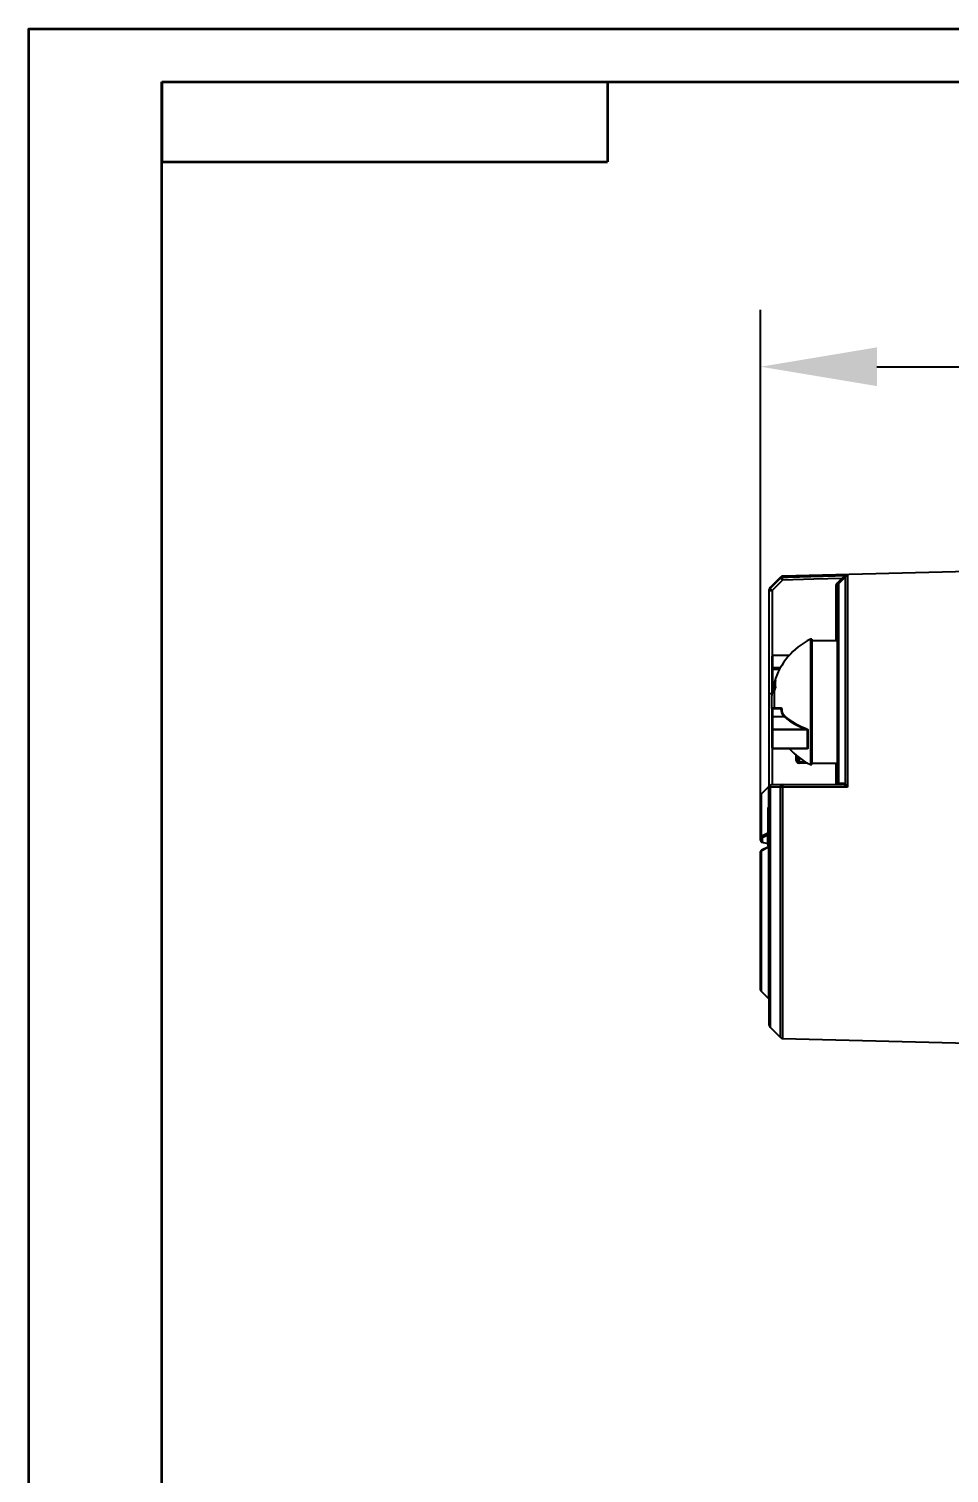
# Model space of a CAD drawing. Header units: millimetres. Extents: x 2749 to 2906, y 1537 to 1648.
# Drawn here: x 2748.7 to 2781, y 1597.2 to 1647.9 of the extents above; entities that cross this region are included whole.
import ezdxf

# ---------------------------------------------------------------- set-up
doc = ezdxf.new("R2010")
doc.units = ezdxf.units.MM
doc.layers.add('C00-00-00', color=7, linetype='Continuous')
doc.layers.add('标注层', color=4, linetype='Continuous', lineweight=25)
doc.styles.get("Standard").update_dxf_attribs({"font": 'arial.ttf'})
doc.dimstyles.new('ISO-25', dxfattribs={"dimtxt": 2.5, "dimasz": 2.5, "dimexe": 1.25, "dimexo": 0.625, "dimtad": 1, "dimtxsty": 'Standard', "dimcen": 2.5, "dimadec": 0, "dimazin": 0, "dimtfac": 1, "dimtmove": 0, "dimatfit": 3, "dimfxl": 0, "dimarcsym": 0})

# ---------------------------------------------------------------- blocks, each defined once
blk = doc.blocks.new('*D11')
at = {"layer": 'Defpoints', "color": 0, "transparency": 16777216}
for p in [(2804.293, 1636.02), (2804.293, 1621.415), (2774.393, 1620.984)]:
    blk.add_point(p, dxfattribs=at)
at = {"layer": '标注层', "color": 0, "lineweight": -2, "transparency": 16777216}
for p, q in [((2774.393, 1620.984), (2774.393, 1638.02)), ((2804.293, 1621.415), (2804.293, 1638.02)), ((2778.473, 1636.02), (2800.213, 1636.02))]:
    blk.add_line(p, q, dxfattribs=at)
at = {"layer": '标注层', "color": 0, "transparency": 16777216}
for points in [[(2778.473, 1636.7), (2778.473, 1635.34), (2774.393, 1636.02)], [(2800.213, 1636.7), (2800.213, 1635.34), (2804.293, 1636.02)]]:
    blk.add_solid(points, dxfattribs=at)
at = {"layer": '标注层', "color": 0, "transparency": 16777216, "insert": (2789.343, 1639.332), "char_height": 3.5, "attachment_point": 5}
blk.add_mtext('300', dxfattribs=at)

msp = doc.modelspace()

# ---------------------------------------------------------------- linework, layer by layer
at = {"color": 7, "linetype": 'Continuous', "lineweight": 25}
for p, q in [((2783.5959, 1628.8838), (2775.1574, 1628.6629)), ((2775.0893, 1628.6336), (2774.7226, 1628.2668)), ((2775.0893, 1628.6027), (2775.0893, 1628.6336)), ((2775.16, 1628.5322), (2775.0893, 1628.6027)), ((2775.1574, 1628.6629), (2775.1574, 1628.6318)), ((2775.16, 1628.5322), (2775.1574, 1628.6318)), ((2777.0933, 1628.3258), (2777.0433, 1628.3258)), ((2777.0433, 1626.4043), (2777.0433, 1628.3258)), ((2777.0872, 1628.4325), (2777.2408, 1628.5869)), ((2777.1226, 1628.3973), (2777.0872, 1628.4325)), ((2777.0933, 1621.4043), (2777.0933, 1628.3258)), ((2777.1226, 1628.3973), (2777.1226, 1621.4005)), ((2777.2762, 1628.5518), (2777.2408, 1628.5869)), ((2777.3731, 1621.3638), (2777.3731, 1628.6531)), ((2777.4412, 1628.6919), (2777.4412, 1621.263)), ((2774.6933, 1628.164), (2774.6933, 1628.1961)), ((2774.6933, 1628.164), (2774.7933, 1628.164)), ((2774.6933, 1624.5543), (2774.6933, 1628.164)), ((2774.7226, 1628.2668), (2774.7226, 1628.2344)), ((2774.7933, 1628.164), (2774.7226, 1628.2344)), ((2774.7933, 1628.164), (2774.7933, 1625.866)), ((2776.1933, 1626.4543), (2776.1433, 1626.4543)), ((2776.1433, 1626.4543), (2776.1433, 1625.983)), ((2776.1933, 1626.4543), (2776.1933, 1625.983)), ((2777.0933, 1626.4043), (2776.1933, 1626.4043)), ((2774.7933, 1625.4345), (2774.7933, 1625.866)), ((2775.3939, 1625.886), (2774.8133, 1625.886)), ((2774.8133, 1625.8817), (2774.8133, 1625.886)), ((2774.8133, 1625.8817), (2774.8133, 1625.4502)), ((2775.3901, 1625.8817), (2774.8133, 1625.8817)), ((2776.1433, 1625.983), (2776.1433, 1622.0543)), ((2776.1933, 1625.983), (2776.1933, 1622.0543)), ((2774.7933, 1625.39), (2774.7933, 1625.4345)), ((2774.7933, 1624.5829), (2774.7933, 1625.39)), ((2774.8133, 1625.4502), (2774.8133, 1625.41)), ((2775.0832, 1625.4502), (2774.8133, 1625.4502)), ((2775.0611, 1625.41), (2774.8133, 1625.41)), ((2774.8133, 1625.3929), (2774.8133, 1625.41)), ((2774.8133, 1625.3929), (2774.8133, 1624.7067)), ((2775.0521, 1625.3929), (2774.8133, 1625.3929)), ((2774.8736, 1624.9543), (2774.8733, 1624.9543)), ((2774.8733, 1624.0307), (2774.8733, 1624.9543)), ((2774.8736, 1624.9051), (2774.8736, 1624.9543)), ((2774.8736, 1624.9051), (2774.906, 1624.9051)), ((2774.6933, 1621.2543), (2774.6933, 1624.5543)), ((2774.6933, 1624.5543), (2774.7896, 1624.5543)), ((2774.8736, 1624.0307), (2774.8736, 1624.6577)), ((2774.7933, 1623.7106), (2774.7933, 1624.0107)), ((2775.0876, 1624.0307), (2774.8133, 1624.0307)), ((2774.8133, 1624.0076), (2774.8133, 1624.0307)), ((2774.8133, 1624.0076), (2774.8133, 1623.7263)), ((2775.1158, 1624.0076), (2774.8133, 1624.0076)), ((2775.0478, 1624.0307), (2775.1029, 1624.0522)), ((2775.0876, 1624.0304), (2775.0856, 1624.0306)), ((2774.7933, 1623.2791), (2774.7933, 1623.7106)), ((2774.7933, 1622.6427), (2774.7933, 1623.2791)), ((2774.8133, 1623.7263), (2774.8133, 1623.2948)), ((2775.2313, 1623.7263), (2774.8133, 1623.7263)), ((2774.8133, 1623.27), (2774.8133, 1623.2948)), ((2774.8133, 1623.2948), (2775.9845, 1623.2948)), ((2774.8133, 1623.27), (2774.8133, 1622.6275)), ((2776.0416, 1623.27), (2774.8133, 1623.27)), ((2776.0416, 1622.6275), (2776.0416, 1623.27)), ((2776.0512, 1623.2689), (2776.0512, 1622.6257)), ((2774.7933, 1622.6427), (2774.7933, 1621.3543)), ((2774.8133, 1622.6275), (2776.0416, 1622.6275)), ((2774.8133, 1622.6227), (2774.8133, 1622.6275)), ((2774.8133, 1622.6227), (2776.0236, 1622.6227)), ((2775.6433, 1622.1977), (2775.6433, 1622.3895)), ((2775.6933, 1622.2345), (2775.6933, 1622.3394)), ((2775.7433, 1622.3005), (2775.7433, 1622.1465)), ((2775.7433, 1622.1083), (2775.7433, 1622.1465)), ((2775.7433, 1622.1465), (2775.9727, 1622.1465)), ((2776.0396, 1622.1083), (2775.7433, 1622.1083)), ((2776.1433, 1622.0543), (2776.1933, 1622.0543)), ((2776.1933, 1622.1043), (2777.0933, 1622.1043)), ((2777.0433, 1621.3543), (2777.0433, 1622.1083)), ((2774.6786, 1621.2897), (2774.4079, 1621.019)), ((2774.6786, 1620.5681), (2774.6786, 1621.2897)), ((2774.6933, 1612.9125), (2774.6933, 1621.2543)), ((2774.7226, 1621.2608), (2774.7226, 1612.8418)), ((2774.7933, 1621.3543), (2775.16, 1621.3543)), ((2775.0893, 1612.4751), (2775.0893, 1621.2605)), ((2775.1574, 1621.2631), (2775.1574, 1612.4458)), ((2775.16, 1621.3543), (2777.2408, 1621.3543)), ((2774.3933, 1619.5222), (2774.3933, 1620.9836)), ((2774.4079, 1621.019), (2774.4079, 1619.5425)), ((2774.6433, 1620.5681), (2774.6933, 1620.5681)), ((2774.6433, 1620.5553), (2774.6933, 1620.5553)), ((2774.6433, 1620.5543), (2774.6433, 1620.5132)), ((2774.6433, 1620.5543), (2774.6933, 1620.5543)), ((2774.6433, 1620.5132), (2774.6933, 1620.5132)), ((2774.6433, 1620.3695), (2774.6933, 1620.3695)), ((2774.6433, 1620.3695), (2774.6433, 1619.7513)), ((2774.6433, 1619.7513), (2774.6933, 1619.7513)), ((2774.3933, 1619.3929), (2774.3933, 1619.5222)), ((2774.4201, 1619.3399), (2774.4201, 1619.34)), ((2774.4387, 1619.3322), (2774.4379, 1619.3326)), ((2774.4387, 1619.3322), (2774.6387, 1619.2854)), ((2774.4433, 1619.4789), (2774.4433, 1619.3343)), ((2774.4433, 1619.3343), (2774.6433, 1619.2875)), ((2774.6433, 1619.6076), (2774.6933, 1619.6076)), ((2774.6433, 1619.6076), (2774.6433, 1619.5665)), ((2774.6433, 1619.5665), (2774.6933, 1619.5665)), ((2774.6433, 1619.5665), (2774.6433, 1619.5528)), ((2774.6433, 1619.5528), (2774.6933, 1619.5528)), ((2774.6433, 1619.2875), (2774.6433, 1619.5528)), ((2774.6433, 1619.2837), (2774.6433, 1619.2459)), ((2774.6433, 1619.2459), (2774.6933, 1619.2459)), ((2774.6433, 1619.2459), (2774.6433, 1619.2268)), ((2774.6433, 1619.2268), (2774.6933, 1619.2268)), ((2774.6433, 1619.2204), (2774.6933, 1619.2204)), ((2774.6433, 1619.2204), (2774.6433, 1619.2076)), ((2774.6433, 1619.2076), (2774.6928, 1619.2076)), ((2774.3933, 1614.1382), (2774.3933, 1619.0026)), ((2774.4079, 1619.0175), (2774.4079, 1614.103)), ((2774.6651, 1619.1701), (2774.4204, 1619.0475)), ((2774.6786, 1613.8313), (2774.6786, 1619.1536)), ((2774.4079, 1614.103), (2774.4079, 1614.1029)), ((2774.7226, 1612.8418), (2775.0893, 1612.4751)), ((2775.1574, 1612.4458), (2783.5959, 1612.2248))]:
    msp.add_line(p, q, dxfattribs=at)
at = {"color": 7, "linetype": 'Continuous', "lineweight": 25, "flags": 128}
for points in [[(2774.7226, 1628.2344), (2774.8637, 1628.3761), (2775.0893, 1628.6027)], [(2775.16, 1628.5322), (2774.9717, 1628.3431), (2774.7933, 1628.164)], [(2775.1574, 1628.6318), (2775.3574, 1628.6371), (2776.1571, 1628.6581), (2777.4412, 1628.6919)], [(2777.2408, 1628.5869), (2776.2618, 1628.5612), (2775.16, 1628.5322)], [(2777.2762, 1628.5518), (2777.2056, 1628.4809), (2777.1226, 1628.3973)], [(2774.7933, 1623.2791), (2774.7937, 1623.2773), (2774.7948, 1623.2756), (2774.7967, 1623.274), (2774.7991, 1623.2727), (2774.8022, 1623.2715), (2774.8056, 1623.2707), (2774.8094, 1623.2701), (2774.8133, 1623.27)], [(2775.0893, 1621.2605), (2774.9482, 1621.2606), (2774.7226, 1621.2608)], [(2777.4412, 1621.263), (2777.2413, 1621.263), (2776.4416, 1621.263), (2775.1574, 1621.2631)], [(2777.1226, 1621.4005), (2777.1931, 1621.4006), (2777.2762, 1621.4006)], [(2774.4079, 1619.5425), (2774.4785, 1619.5779), (2774.6433, 1619.6604)], [(2774.6433, 1619.5793), (2774.5807, 1619.5478), (2774.4433, 1619.4789)], [(2774.6786, 1619.1536), (2774.6081, 1619.1181), (2774.4079, 1619.0175)], [(2774.4079, 1614.103), (2774.4785, 1614.0321), (2774.6786, 1613.8313)]]:
    msp.add_lwpolyline(points, dxfattribs=at)
at = {"color": 7, "linetype": 'Continuous', "lineweight": 25}
for centre, radius, start, end in [((2775.16, 1628.5629), 0.1, 91.5, 135), ((2775.16, 1628.5317), 0.1002, 91.4758, 134.86504), ((2777.3578, 1628.6827), 0.0334, 235.03864, 297.38117), ((2774.7933, 1628.1961), 0.1, 135, 180), ((2774.7927, 1628.164), 0.0994, 134.85005, 179.97901), ((2777.2215, 1624.2543), 2.45, 116.10891, 163.39845), ((2774.8133, 1625.866), 0.02, 90, 180), ((2774.8114, 1625.8636), 0.0183, 83.98347, 172.33427), ((2774.8114, 1625.4321), 0.0183, 83.98347, 172.33427), ((2774.8133, 1625.39), 0.02, 90, 180), ((2774.8084, 1625.3568), 0.0364, 82.2865, 114.49403), ((2777.2212, 1624.2543), 2.45, 163.39845, 187.70654), ((2776.4117, 1624.3456), 1.6368, 156.17869, 160.00914), ((2776.4117, 1624.0982), 1.6368, 156.17869, 160.00914), ((2775.7948, 1624.8829), 0.8891, 172.00173, 187.99827), ((2774.8133, 1624.0107), 0.02, 90, 180), ((2774.8084, 1624.0428), 0.0355, 244.81659, 277.90355), ((2775.0851, 1624.0487), 0.0181, 271.59171, 10.9659), ((2775.1196, 1623.9276), 0.0801, 80.46918, 92.70538), ((2775.2195, 1623.7523), 0.0285, 294.32223, 347.57397), ((2776.766, 1625.5311), 2.3435, 229.60971, 250.78139), ((2774.8114, 1623.7082), 0.0183, 83.98347, 172.33427), ((2774.8114, 1623.2767), 0.0183, 83.98347, 172.33427), ((2776.7623, 1625.5258), 2.3627, 229.60971, 250.78139), ((2775.9515, 1623.3228), 0.0433, 319.7212, 353.85899), ((2776.0418, 1623.23), 0.04, 76.45387, 90.2655), ((2774.8133, 1622.6427), 0.02, 180, 270), ((2774.8111, 1622.6455), 0.0181, 188.98636, 276.78757), ((2777.2215, 1624.2543), 2.45, 221.75809, 243.89109), ((2775.649, 1622.2423), 0.045, 262.68929, 350.04997), ((2776.0417, 1622.6023), 0.0252, 67.99143, 90.22767), ((2774.6433, 1621.325), 0.05, 315, 0), ((2774.7933, 1621.2543), 0.1, 90, 180), ((2774.719, 1621.2076), 0.0534, 86.14982, 118.79017), ((2774.8093, 1621.2687), 0.0871, 100.61399, 185.20165), ((2775.1762, 1621.2686), 0.0872, 100.65441, 185.33573), ((2775.1552, 1620.4152), 0.8479, 89.84773, 94.45347), ((2776, 1621.2846), 0.8428, 175.25225, 181.4618), ((2777.0433, 1621.4043), 0.05, 270, 0), ((2777.0793, 1621.397), 0.0434, 280.46029, 4.69729), ((2777.2329, 1621.397), 0.0434, 280.48054, 4.76327), ((2777.3051, 1621.398), 0.0761, 296.11574, 333.28049), ((2774.4433, 1620.9836), 0.05, 135, 180), ((2774.4182, 1619.5197), 0.025, 114.15157, 174.20326), ((2774.4402, 1619.5258), 0.047, 184.40195, 273.81126), ((2774.4799, 1619.5409), 0.072, 178.71551, 239.43185), ((2774.4198, 1619.3426), 0.00267, 275.50658, 329.87976), ((2774.4393, 1619.3369), 0.00475, 262.8318, 327.29184), ((2774.6393, 1619.2901), 0.00477, 263.3586, 327.18368), ((2774.6433, 1619.2148), 0.05, 295.83863, 359.99907), ((2774.6547, 1619.5358), 0.0386, 0.21998, 26.0157), ((2774.4433, 1619.0026), 0.05, 116.65319, 180), ((2774.4125, 1618.9984), 0.0197, 103.44713, 167.66352), ((2774.4377, 1619.0223), 0.0302, 124.6339, 189.13975), ((2774.6739, 1619.1728), 0.0198, 283.88447, 348.00927), ((2774.4433, 1614.1382), 0.05, 180, 224.88996), ((2774.443, 1614.1382), 0.0497, 180.01913, 225.13671), ((2774.6435, 1613.796), 0.0498, 0.01641, 45.11736), ((2774.7933, 1612.9125), 0.1, 180, 225), ((2775.16, 1612.5458), 0.1, 225, 268.5)]:
    msp.add_arc(centre, radius, start, end, dxfattribs=at)
for points, knots in [([(2777.0433, 1628.3258), (2777.045, 1628.3428), (2777.0483, 1628.3768), (2777.0684, 1628.4122), (2777.0836, 1628.4285), (2777.0872, 1628.4325)], [0, 0, 0, 0, 0.4316487, 0.8633395, 1, 1, 1, 1]), ([(2777.1226, 1628.3973), (2777.1201, 1628.3947), (2777.11, 1628.3837), (2777.0966, 1628.36), (2777.0944, 1628.3372), (2777.0933, 1628.3258)], [0, 0, 0, 0, 0.1363861, 0.5678689, 1, 1, 1, 1]), ([(2777.2408, 1628.5869), (2777.2643, 1628.6029), (2777.2984, 1628.6262), (2777.3291, 1628.6484), (2777.3387, 1628.6554)], [0, 0, 0, 0, 0.6864243, 1, 1, 1, 1]), ([(2777.3731, 1628.6531), (2777.3637, 1628.6428), (2777.3344, 1628.611), (2777.2997, 1628.5757), (2777.2762, 1628.5518)], [0, 0, 0, 0, 0.3221832, 1, 1, 1, 1]), ([(2777.3387, 1628.6554), (2777.3545, 1628.6647), (2777.3869, 1628.6838), (2777.4228, 1628.6903), (2777.441, 1628.6919), (2777.4412, 1628.6919)], [0, 0, 0, 0, 0.48611581, 0.99394502, 1, 1, 1, 1]), ([(2777.4412, 1628.6919), (2777.4411, 1628.6918), (2777.4289, 1628.6899), (2777.405, 1628.6827), (2777.3836, 1628.6628), (2777.3731, 1628.6531)], [0, 0, 0, 0, 0.0060719, 0.5136077, 1, 1, 1, 1]), ([(2775.1158, 1624.0076), (2775.1155, 1624.0094), (2775.1149, 1624.0136), (2775.1109, 1624.0201), (2775.1044, 1624.0259), (2775.0961, 1624.03), (2775.0904, 1624.0302), (2775.0876, 1624.0304)], [0, 0, 0, 0, 0.1199448, 0.2729291, 0.5036739, 0.7612213, 1, 1, 1, 1]), ([(2775.1029, 1624.0522), (2775.1063, 1624.0519), (2775.1127, 1624.0515), (2775.1218, 1624.0426), (2775.1283, 1624.0307), (2775.132, 1624.0179), (2775.1326, 1624.0102), (2775.1328, 1624.0066)], [0, 0, 0, 0, 0.25795598, 0.48491429, 0.70358464, 0.86427778, 1, 1, 1, 1]), ([(2775.2313, 1623.7263), (2775.2101, 1623.7502), (2775.1716, 1623.7935), (2775.1323, 1623.8867), (2775.1177, 1623.9602), (2775.1161, 1624.0004), (2775.1158, 1624.0076)], [0, 0, 0, 0, 0.3540546, 0.64277104, 0.9353249, 1, 1, 1, 1]), ([(2775.1328, 1624.0066), (2775.1331, 1623.9999), (2775.1347, 1623.9626), (2775.1493, 1623.8943), (2775.1885, 1623.808), (2775.2264, 1623.7682), (2775.2474, 1623.7462)], [0, 0, 0, 0, 0.0640427, 0.3544119, 0.6430739, 1, 1, 1, 1]), ([(2776.0416, 1623.27), (2776.0416, 1623.2705), (2776.0415, 1623.2717), (2776.0403, 1623.2737), (2776.0379, 1623.2763), (2776.0308, 1623.2812), (2776.0128, 1623.2888), (2775.996, 1623.2924), (2775.9845, 1623.2948)], [0, 0, 0, 0, 0.0275852, 0.0617297, 0.104186, 0.1954073, 0.4521438, 1, 1, 1, 1]), ([(2775.9946, 1623.3182), (2776.0061, 1623.3132), (2776.0235, 1623.3057), (2776.0413, 1623.2903), (2776.0484, 1623.28), (2776.0509, 1623.2736), (2776.0511, 1623.2699), (2776.0512, 1623.2689)], [0, 0, 0, 0, 0.4935098, 0.7465115, 0.851032, 0.9564885, 1, 1, 1, 1]), ([(2775.7433, 1622.1465), (2775.7402, 1622.1468), (2775.7354, 1622.1472), (2775.7263, 1622.151), (2775.7149, 1622.1598), (2775.7028, 1622.179), (2775.6947, 1622.205), (2775.6938, 1622.2249), (2775.6933, 1622.2345)], [0, 0, 0, 0, 0.0747834, 0.1171049, 0.2469691, 0.4436804, 0.7296183, 1, 1, 1, 1]), ([(2776.0512, 1622.6257), (2776.051, 1622.6243), (2776.0505, 1622.6211), (2776.0458, 1622.6175), (2776.0352, 1622.6153), (2776.0194, 1622.6168), (2776.0066, 1622.6209), (2776.0011, 1622.6227)], [0, 0, 0, 0, 0.0942062, 0.2105476, 0.3933158, 0.7354557, 1, 1, 1, 1]), ([(2776.0242, 1622.6229), (2776.0255, 1622.6228), (2776.0299, 1622.6226), (2776.0357, 1622.6233), (2776.04, 1622.6249), (2776.0414, 1622.6263), (2776.0416, 1622.6271), (2776.0416, 1622.6275)], [0, 0, 0, 0, 0.17295122, 0.61130305, 0.84311965, 0.90749756, 1, 1, 1, 1]), ([(2775.6433, 1622.1977), (2775.6443, 1622.1878), (2775.6463, 1622.167), (2775.6633, 1622.14), (2775.6882, 1622.121), (2775.7153, 1622.1103), (2775.734, 1622.1089), (2775.7433, 1622.1083)], [0, 0, 0, 0, 0.2368427, 0.4996145, 0.699606, 0.8497939, 1, 1, 1, 1]), ([(2777.0933, 1621.4043), (2777.0934, 1621.4041), (2777.0939, 1621.4033), (2777.101, 1621.4019), (2777.1154, 1621.401), (2777.1226, 1621.4005)], [0, 0, 0, 0, 0.1397782, 0.570273, 1, 1, 1, 1]), ([(2777.3387, 1621.3296), (2777.3227, 1621.3372), (2777.2915, 1621.3521), (2777.2575, 1621.3536), (2777.2408, 1621.3543)], [0, 0, 0, 0, 0.5114809, 1, 1, 1, 1]), ([(2777.2762, 1621.4006), (2777.2928, 1621.3994), (2777.3274, 1621.3969), (2777.3575, 1621.3751), (2777.3731, 1621.3638)], [0, 0, 0, 0, 0.4802547, 1, 1, 1, 1]), ([(2777.4412, 1621.263), (2777.441, 1621.2631), (2777.4228, 1621.2754), (2777.3869, 1621.2992), (2777.3545, 1621.3196), (2777.3387, 1621.3296)], [0, 0, 0, 0, 0.006055, 0.5138842, 1, 1, 1, 1]), ([(2777.3731, 1621.3638), (2777.3836, 1621.3484), (2777.405, 1621.3172), (2777.4289, 1621.2815), (2777.4411, 1621.2632), (2777.4412, 1621.263)], [0, 0, 0, 0, 0.4863923, 0.9939281, 1, 1, 1, 1]), ([(2774.6433, 1620.5132), (2774.6433, 1620.5101), (2774.6433, 1620.504), (2774.6433, 1620.4871), (2774.6433, 1620.437), (2774.6433, 1620.3974), (2774.6433, 1620.3695)], [0, 0, 0, 0, 0.18737416, 0.37322666, 0.55883339, 1, 1, 1, 1]), ([(2774.6433, 1619.7513), (2774.6433, 1619.7338), (2774.6433, 1619.6991), (2774.6433, 1619.6472), (2774.6433, 1619.6178), (2774.6433, 1619.6111), (2774.6433, 1619.6076)], [0, 0, 0, 0, 0.2815521, 0.5612636, 0.7788601, 1, 1, 1, 1]), ([(2774.3933, 1619.3929), (2774.3936, 1619.3876), (2774.3944, 1619.3748), (2774.402, 1619.3573), (2774.4119, 1619.3449), (2774.4188, 1619.3411), (2774.4203, 1619.3403)], [0, 0, 0, 0, 0.2564335, 0.6222923, 0.9144531, 1, 1, 1, 1]), ([(2774.3933, 1619.3929), (2774.3933, 1619.3928), (2774.3933, 1619.3924), (2774.3933, 1619.3916), (2774.3933, 1619.3902), (2774.3935, 1619.387), (2774.3944, 1619.3798), (2774.3979, 1619.367), (2774.4068, 1619.3517), (2774.4173, 1619.3445), (2774.4222, 1619.3412)], [0, 0, 0, 0, 0.0072899, 0.0172545, 0.0368017, 0.0786502, 0.1697515, 0.388163, 0.719504, 1, 1, 1, 1]), ([(2774.4203, 1619.3404), (2774.4244, 1619.338), (2774.4313, 1619.3337), (2774.4389, 1619.3322), (2774.4421, 1619.3315)], [0, 0, 0, 0, 0.58214218, 1, 1, 1, 1]), ([(2774.4222, 1619.3412), (2774.4233, 1619.3407), (2774.43, 1619.3372), (2774.4373, 1619.3357), (2774.4433, 1619.3343)], [0, 0, 0, 0, 0.1719294, 1, 1, 1, 1]), ([(2774.6388, 1619.2849), (2774.6421, 1619.2842), (2774.6516, 1619.282), (2774.6664, 1619.2736), (2774.6781, 1619.2639), (2774.6822, 1619.2578), (2774.683, 1619.2565)], [0, 0, 0, 0, 0.2078384, 0.5835739, 0.9119226, 1, 1, 1, 1]), ([(2774.6433, 1619.2875), (2774.6492, 1619.2851), (2774.6609, 1619.2803), (2774.6743, 1619.2695), (2774.6804, 1619.262), (2774.6822, 1619.2598)], [0, 0, 0, 0, 0.4196785, 0.8311115, 1, 1, 1, 1]), ([(2774.6655, 1619.1692), (2774.6668, 1619.1701), (2774.6704, 1619.1725), (2774.6744, 1619.1712), (2774.6771, 1619.1671), (2774.6782, 1619.163), (2774.6788, 1619.1588), (2774.6787, 1619.155), (2774.6786, 1619.1536)], [0, 0, 0, 0, 0.205009, 0.5567945, 0.7175938, 0.7985706, 0.9247278, 1, 1, 1, 1])]:
    msp.add_open_spline(points, degree=3, knots=knots, dxfattribs=at)
at = {"layer": 'C00-00-00', "lineweight": 35}
msp.add_lwpolyline([(2906.1798, 1536.6587), (2748.7157, 1536.6587), (2748.7157, 1647.879), (2906.1798, 1647.879)], close=True, dxfattribs=at)
for points in [[(2753.3829, 1538.5161), (2753.3829, 1646.0216)], [(2753.3829, 1646.0216), (2904.3224, 1646.0216), (2904.3224, 1538.5161), (2753.3829, 1538.5161)], [(2753.3829, 1646.0216), (2753.3829, 1643.2117), (2769.015, 1643.2117)], [(2753.3829, 1646.0216), (2769.015, 1646.0216), (2769.015, 1643.2117)]]:
    msp.add_lwpolyline(points, dxfattribs=at)

# ---------------------------------------------------------------- dimensions: what is measured, and where the dimension line sits
at = {"layer": '标注层'}
dim = msp.add_linear_dim(base=(2804.2933, 1636.02), p1=(2774.3933, 1620.9836), p2=(2804.2933, 1621.415), text='300', dimstyle='ISO-25', override={"dimtxt": 3.5, "dimasz": 4.08, "dimexe": 2, "dimexo": 0, "dimgap": 1.524, "dimtih": 1, "dimtoh": 1, "dimlfac": 10, "dimzin": 0, "dimadec": 2, "dimtzin": 0}, dxfattribs=at)
dim.commit()
dim.dimension.update_dxf_attribs({"geometry": '*D11', "text_midpoint": (2789.3433, 1639.3322)})

doc.saveas('drawing.dxf')
